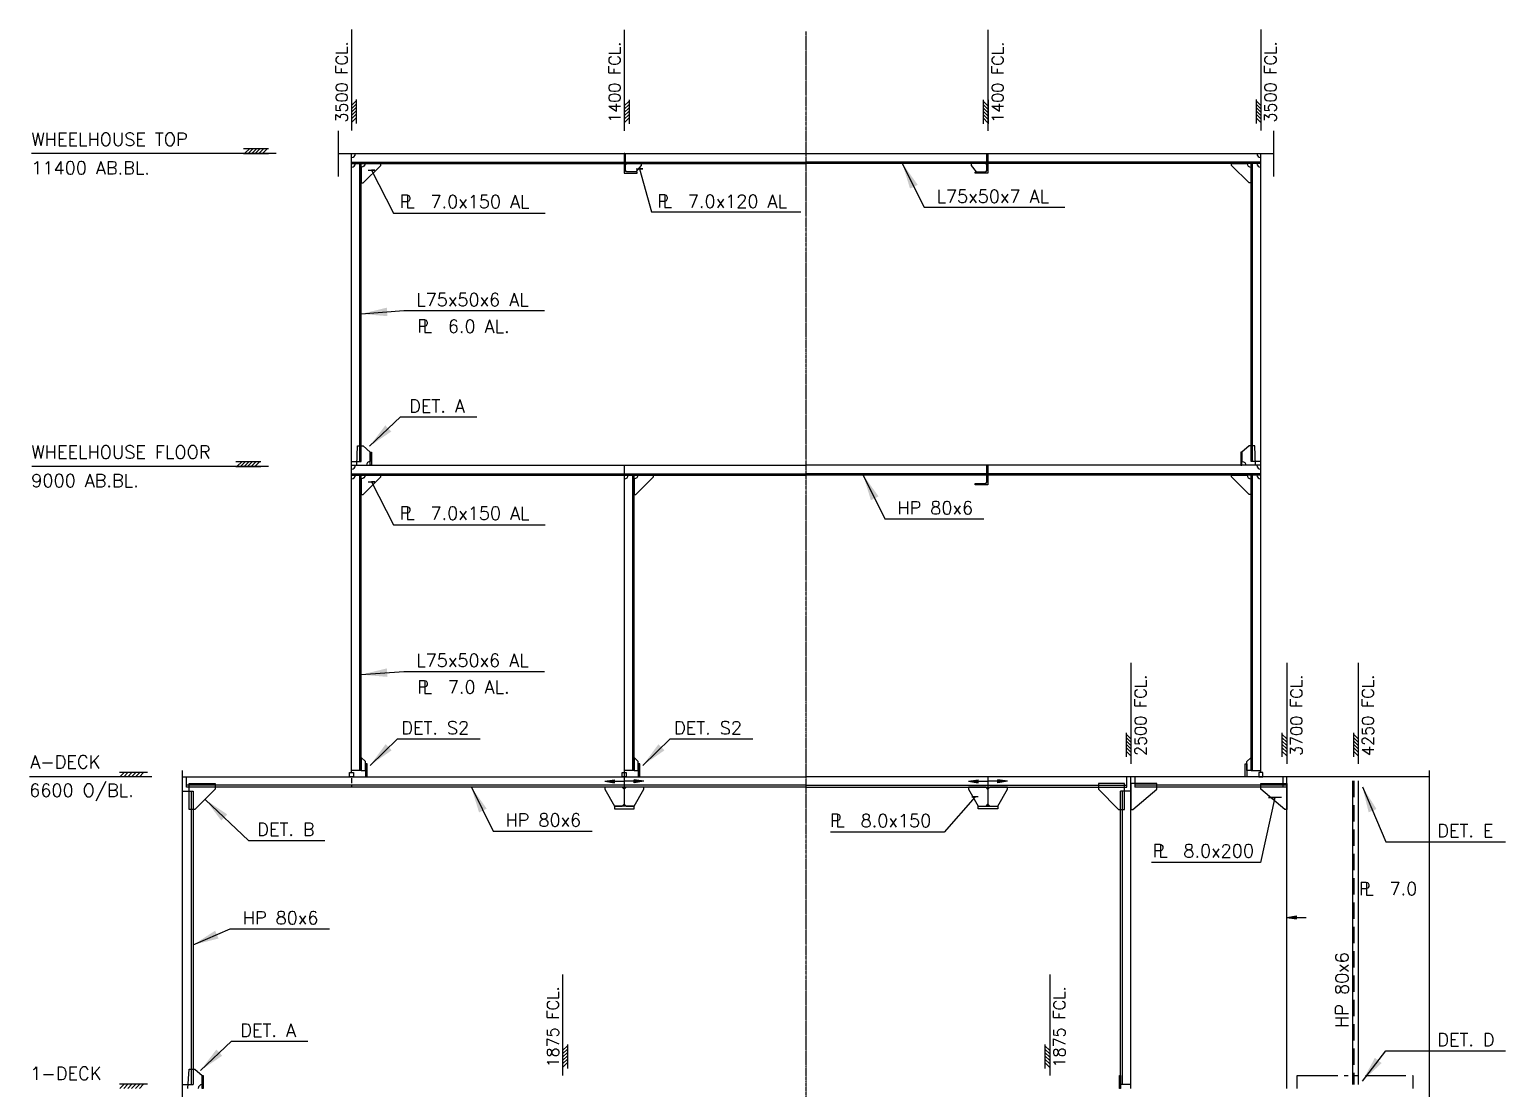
# Model space of a CAD drawing. Extents: x 53504 to 219407, y 25397 to 156081.
# Drawn here: x 164224 to 175586, y 138782 to 146938 of the extents above; entities that cross this region are included whole.
import ezdxf

# ---------------------------------------------------------------- set-up
doc = ezdxf.new("R2010")
doc.units = 0
doc.header["$LTSCALE"] = 250
for name, pattern in [('DASHED', [0.75, 0.5, -0.25]), ('PHANTOM', [2.1, 1.25, -0.2, 0.125, -0.2, 0.125, -0.2]), ('STP-035', [0.24, 0.15, -0.09])]:
    doc.linetypes.add(name, pattern=pattern)
doc.layers.get('0').update_dxf_attribs({"linetype": 'CONTINUOUS'})
for name, color, linetype in [('S0CO1', 1, 'CONTINUOUS'), ('S0CO2', 2, 'CONTINUOUS'), ('S0CO5', 4, 'CONTINUOUS'), ('S0DA1', 1, 'DASHED'), ('S0DA2', 2, 'DASHED'), ('S0DIM', 2, 'CONTINUOUS'), ('S0PH1', 1, 'PHANTOM'), ('S0TX2', 2, 'CONTINUOUS')]:
    doc.layers.add(name, color=color, linetype=linetype)
doc.styles.add('ROMANS', font='romans', dxfattribs={"height": 100})
doc.dimstyles.new('ORGINAL', dxfattribs={"dimscale": 100, "dimtxt": 1.8, "dimasz": 2, "dimexe": 0.5, "dimexo": 1, "dimgap": 0.5, "dimtad": 1, "dimdec": 0, "dimdsep": 46, "dimtxsty": 'ROMANS', "dimcen": 0, "dimclrd": 1, "dimclre": 1, "dimclrt": 2, "dimadec": 3, "dimazin": 2, "dimtfac": 1, "dimtdec": 0, "dimtmove": 0, "dimatfit": 3, "dimfxl": 1, "dimtvp": 100, "dimtolj": 1, "dimarcsym": 0})

# ---------------------------------------------------------------- blocks, each defined once
blk = doc.blocks.new('ST10011')
at = {"layer": 'S0CO1'}
for p, q in [((4.24, 0.65), (-0.08, 0.65)), ((0, 0), (0.65, 0.65)), ((0.6, 0), (1.25, 0.65)), ((1.2, 0), (1.85, 0.65)), ((1.8, 0), (2.45, 0.65)), ((2.4, 0), (3.05, 0.65)), ((3, 0), (3.65, 0.65))]:
    blk.add_line(p, q, dxfattribs=at)
blk = doc.blocks.new('*X7')
at = {"color": 0}
for p, q in [((13410, 17177), (13450, 17217)), ((13439, 17177), (13479, 17217)), ((13467, 17177), (13507, 17217)), ((13495, 17177), (13535, 17217)), ((13523, 17177), (13563, 17217)), ((13552, 17177), (13592, 17217))]:
    blk.add_line(p, q, dxfattribs=at)
blk = doc.blocks.new('TYKK')
at = {"layer": 'S0CO1'}
for p, q in [((-2.04, 0.82), (2.04, 0.82)), ((-2.04, 0), (2.04, 0))]:
    blk.add_line(p, q, dxfattribs=at)
at = {"layer": 'S0CO1', "xscale": 0.0204, "yscale": 0.0204, "zscale": 0.0204}
blk.add_blockref('*X7', (-275.41, -350.41), dxfattribs=at)
blk = doc.blocks.new('ST10005')
at = {"color": 1}
for p, q in [((0, 0), (2, 0.32)), ((0, 0), (2, -0.32)), ((0, 0), (4, 0)), ((2, 0.32), (2, -0.32))]:
    blk.add_line(p, q, dxfattribs=at)
blk.add_solid([(0, 0), (2, 0.32), (0, 0), (2, -0.32)], dxfattribs=at)
blk = doc.blocks.new('PLDIM2')
at = {"layer": 'S0TX2', "style": 'ROMANS'}
for s, p in [('P', (-19, 0)), ('L', (23, 0))]:
    blk.add_text(s, height=100, dxfattribs=at).set_placement(p)
blk.add_attdef('XX.X', (168, -1), '', height=100, dxfattribs=at)
blk = doc.blocks.new('pil')
at = {"layer": 'S0CO1', "yscale": 37.5, "zscale": 37.5, "rotation": 180}
for p, xscale in [((-150, 0), -37.5), ((150, 0), 37.5)]:
    blk.add_blockref('ST10005', p, dxfattribs=dict(at, xscale=xscale))

msp = doc.modelspace()

# ---------------------------------------------------------------- linework, layer by layer
at = {"layer": 'S0CO1', "color": 0}
for p, q in [((166702.26, 145916.767), (170202.26, 145916.767)), ((166702.26, 145906.767), (170202.26, 145906.767)), ((166767.26, 143611.767), (166767.26, 145906.767)), ((166777.26, 143611.767), (166777.26, 145906.767)), ((168932.26, 145906.767), (168932.26, 145891.767)), ((173702.26, 145916.767), (170202.26, 145916.767)), ((173702.26, 145906.767), (170202.26, 145906.767)), ((173627.26, 143611.767), (173627.26, 145906.767)), ((173637.26, 143611.767), (173637.26, 145906.767)), ((166702.26, 143611.767), (166777.26, 143611.767)), ((166702.26, 143516.767), (170202.26, 143516.767)), ((173702.26, 143516.767), (170202.26, 143516.767)), ((173702.26, 143611.767), (173627.26, 143611.767)), ((166702.26, 143506.767), (170202.26, 143506.767)), ((166767.26, 141231.767), (166767.26, 143506.767)), ((166777.26, 141231.767), (166777.26, 143506.767)), ((168867.26, 141231.767), (168867.26, 143506.767)), ((168877.26, 141231.767), (168877.26, 143506.767)), ((173702.26, 143506.767), (170202.26, 143506.767)), ((173627.26, 141231.767), (173627.26, 143506.767)), ((173637.26, 141231.767), (173637.26, 143506.767)), ((166777.26, 141231.767), (166702.26, 141231.767)), ((168877.258, 141231.767), (168802.258, 141231.767)), ((172732.26, 141181.767), (172732.26, 141101.767)), ((173627.26, 141231.767), (173702.26, 141231.767)), ((173872.26, 141181.767), (173872.26, 141098.797)), ((174407.26, 141151.767), (174407.26, 138811.767)), ((174452.26, 141151.767), (174452.26, 138811.767)), ((165402.26, 141071.767), (165482.26, 141071.767)), ((170202.26, 141116.767), (165432.26, 141116.767)), ((170202.26, 141101.767), (165432.26, 141101.767)), ((165467.26, 141071.767), (165467.26, 138811.767)), ((165482.26, 141071.767), (165482.26, 138811.767)), ((170202.26, 141116.767), (172672.26, 141116.767)), ((170202.26, 141101.767), (172672.26, 141101.767)), ((172622.26, 138811.767), (172622.26, 141071.767)), ((172702.26, 141071.767), (172622.26, 141071.767)), ((172637.26, 138811.767), (172637.26, 141071.767)), ((173902.26, 141116.767), (172732.26, 141116.767)), ((173902.26, 141101.767), (172732.26, 141101.767)), ((165402.26, 138811.767), (165482.26, 138811.767)), ((172702.26, 138811.767), (172622.26, 138811.767))]:
    msp.add_line(p, q, dxfattribs=at)
for points in [[(166777.26, 145876.767), (166777.26, 145756.767), (166792.26, 145756.767), (166927.26, 145891.767), (166927.26, 145906.767), (166807.26, 145906.767, -0.414213562)], [(173627.26, 145876.767), (173627.26, 145756.767), (173612.26, 145756.767), (173477.26, 145891.767), (173477.26, 145906.767), (173597.26, 145906.767, 0.414213562)], [(166777.26, 143476.767), (166777.26, 143356.767), (166792.26, 143356.767), (166927.26, 143491.767), (166927.26, 143506.767), (166807.26, 143506.767, -0.414213562)], [(168877.26, 143476.767), (168877.26, 143356.767), (168892.26, 143356.767), (169027.26, 143491.767), (169027.26, 143506.767), (168907.26, 143506.767, -0.414213562)], [(173627.26, 143476.767), (173627.26, 143356.767), (173612.26, 143356.767), (173477.26, 143491.767), (173477.26, 143506.767), (173597.26, 143506.767, 0.414213562)]]:
    msp.add_lwpolyline(points, format="xyb", close=True, dxfattribs=at)
for points in [[(168932.26, 145906.767), (168932.26, 145891.767), (168892.26, 145841.767), (168822.26, 145841.767), (168812.26, 145851.767), (168812.26, 145896.767), (168822.26, 145906.767)], [(171472.26, 145906.767), (171472.26, 145891.767), (171512.26, 145841.767), (171582.26, 145841.767), (171592.26, 145851.767), (171592.26, 145896.767), (171582.26, 145906.767)], [(166847.262, 143581.767), (166847.262, 143681.767), (166855.262, 143681.767), (166855.262, 143581.767)], [(173557.259, 143581.767), (173557.259, 143681.767), (173549.259, 143681.767), (173549.259, 143581.767)], [(166777.26, 141331.767), (166777.26, 141231.767), (166810.26, 141231.767), (166810.26, 141300.404)], [(168877.258, 141331.767), (168877.258, 141231.767), (168910.258, 141231.767), (168910.258, 141300.404)], [(173627.26, 141331.767), (173627.26, 141231.767), (173594.26, 141231.767), (173594.26, 141300.404)], [(165497.26, 140931.767), (165452.26, 140931.767), (165452.26, 141131.767), (165652.26, 141131.767), (165652.26, 141086.767), (165497.26, 140931.767)], [(172607.26, 140931.767), (172652.26, 140931.767), (172652.26, 141131.767), (172452.26, 141131.767), (172452.26, 141086.767), (172607.26, 140931.767)], [(172717.26, 140931.767), (172902.256, 141086.767), (172902.256, 141131.767), (172702.26, 141131.767), (172702.26, 140931.767), (172717.26, 140931.767)], [(173887.26, 140931.767), (173702.265, 141086.767), (173702.265, 141131.767), (173902.26, 141131.767), (173902.26, 140931.767), (173887.26, 140931.767)], [(165552.262, 138781.767), (165552.262, 138881.767), (165560.262, 138881.767), (165560.262, 138781.767)], [(172614.26, 138781.767), (172614.26, 138881.767), (172622.26, 138881.767), (172622.26, 138781.767)]]:
    msp.add_lwpolyline(points, close=True, dxfattribs=at)
for points in [[(166742.26, 143581.767), (166747.26, 143731.767), (166792.26, 143731.767), (166847.262, 143681.767), (166847.262, 143611.767, 0.414213562), (166817.262, 143581.767)], [(173662.26, 143581.767), (173657.26, 143731.767), (173612.26, 143731.767), (173557.259, 143681.767), (173557.259, 143611.767, -0.414213562), (173587.259, 143581.767)], [(165442.26, 138781.767), (165452.26, 138931.767), (165497.26, 138931.767), (165552.262, 138881.767), (165552.262, 138811.767, 0.414213562), (165522.262, 138781.767)]]:
    msp.add_lwpolyline(points, format="xyb", dxfattribs=at)
at = {"layer": 'S0CO1', "color": 0, "flags": 128}
for points in [[(165432.26, 141101.767), (165432.26, 141181.767)], [(172672.26, 141101.767), (172672.26, 141181.767)]]:
    msp.add_lwpolyline(points, dxfattribs=at)
at = {"layer": 'S0CO1', "color": 0}
for points in [[(168802.26, 141086.767), (168787.26, 141101.767), (168652.26, 141101.767), (168652.26, 141086.767), (168727.26, 140956.767), (168787.26, 140956.767), (168802.26, 140971.767)], [(168802.26, 140971.767), (168817.26, 140956.767), (168877.26, 140956.767), (168952.26, 141086.767), (168952.26, 141101.767), (168817.26, 141101.767), (168802.26, 141086.767)], [(171602.26, 141086.767), (171587.26, 141101.767), (171452.26, 141101.767), (171452.26, 141086.767), (171527.26, 140956.767), (171587.26, 140956.767), (171602.26, 140971.767)], [(171602.26, 140971.767), (171617.26, 140956.767), (171677.26, 140956.767), (171752.26, 141086.767), (171752.26, 141101.767), (171617.26, 141101.767), (171602.26, 141086.767)]]:
    msp.add_lwpolyline(points, dxfattribs=at)
for centre, start, end in [((166702.26, 145981.767), 270.0000825, 0), ((166702.26, 145906.767), 270.0000825, 0), ((173702.26, 145981.767), 180, 269.9999175), ((173702.26, 145906.767), 180, 269.9999175), ((166702.26, 143581.767), 270.0000825, 0), ((173702.26, 143581.767), 180, 269.9999175), ((166702.26, 143506.767), 270.0000825, 0), ((168802.26, 143506.767), 270.0000825, 0), ((173702.26, 143506.767), 180, 269.9999175)]:
    msp.add_arc(centre, 30, start, end, dxfattribs=at)
at = {"layer": 'S0CO2', "color": 0}
for points in [[(168802.26, 145981.767), (168802.26, 145831.767), (168902.26, 145831.767), (168902.26, 145836.767, 0.414213562), (168897.26, 145841.767), (168822.26, 145841.767, -0.414213562), (168812.26, 145851.767), (168812.26, 145976.767, 0.414213562), (168807.26, 145981.767)], [(171602.26, 145981.767), (171602.26, 145831.767), (171502.26, 145831.767), (171502.26, 145836.767, -0.414213562), (171507.26, 145841.767), (171582.26, 145841.767, 0.414213562), (171592.26, 145851.767), (171592.26, 145976.767, -0.414213562), (171597.26, 145981.767)], [(171602.26, 143581.767), (171602.26, 143431.767), (171502.26, 143431.767), (171502.26, 143436.767, -0.414213562), (171507.26, 143441.767), (171582.26, 143441.767, 0.414213562), (171592.26, 143451.767), (171592.26, 143576.767, -0.414213562), (171597.26, 143581.767)]]:
    msp.add_lwpolyline(points, format="xyb", close=True, dxfattribs=at)
for points in [[(166717.263, 141181.767), (166687.263, 141181.767), (166687.263, 141214.767), (166717.263, 141214.767)], [(168817.26, 141181.767), (168787.26, 141181.767), (168787.26, 141214.767), (168817.26, 141214.767)], [(173687.258, 141181.767), (173717.258, 141181.767), (173717.258, 141214.767), (173687.258, 141214.767)], [(168727.26, 140936.767), (168877.26, 140936.767), (168877.26, 140956.767), (168727.26, 140956.767)], [(171677.26, 140936.767), (171527.26, 140936.767), (171527.26, 140956.767), (171677.26, 140956.767)]]:
    msp.add_lwpolyline(points, close=True, dxfattribs=at)
at = {"layer": 'S0CO5', "color": 0}
for p, q in [((166602.257, 145806.767), (166602.257, 146156.767)), ((173802.264, 145806.767), (173802.264, 146156.767)), ((166602.257, 145981.767), (173802.264, 145981.767)), ((166702.263, 141214.767), (166702.257, 145981.767)), ((173702.258, 141214.767), (173702.264, 145981.767)), ((166702.26, 143581.767), (170202.26, 143581.767)), ((168802.26, 143581.767), (168802.26, 141181.767)), ((173702.26, 143581.767), (170202.26, 143581.767)), ((165402.26, 141181.767), (170202.26, 141181.767)), ((168802.26, 141181.767), (168802.26, 140956.767)), ((175002.261, 141181.767), (170202.26, 141181.767)), ((171602.26, 141181.767), (171602.26, 140956.767)), ((172702.26, 138781.767), (172702.26, 141181.767)), ((173902.26, 138781.767), (173902.26, 141181.767))]:
    msp.add_line(p, q, dxfattribs=at)
at = {"layer": 'S0CO5', "color": 0, "flags": 128}
for points in [[(165402.26, 136446.1), (165402.26, 141231.767)], [(175002.26, 136446.1), (175002.261, 141231.767)]]:
    msp.add_lwpolyline(points, dxfattribs=at)
at = {"layer": 'S0DA1', "color": 0}
msp.add_line((174419.26, 141151.767), (174419.26, 138811.767), dxfattribs=at)
at = {"layer": 'S0DA2', "color": 0, "linetype": 'STP-035'}
msp.add_line((166702.263, 141171.767), (166702.263, 141101.767), dxfattribs=at)
at = {"layer": 'S0DIM', "color": 0}
for p, q in [((166702.26, 146938.025), (166702.26, 146159.048)), ((168802.26, 146935.98), (168802.26, 146157.004)), ((171602.26, 146935.98), (171602.26, 146157.004)), ((173702.26, 146938.025), (173702.26, 146159.048)), ((172702.26, 142060.026), (172702.26, 141281.049)), ((173902.26, 142060.026), (173902.26, 141281.049)), ((174452.26, 142060.026), (174452.26, 141281.049)), ((168327.26, 139660.026), (168327.26, 138881.049)), ((172077.26, 139660.026), (172077.26, 138881.049))]:
    msp.add_line(p, q, dxfattribs=at)
for points in [[(166810.26, 141181.767), (166822.26, 141181.767), (166822.26, 141281.767), (166810.26, 141281.767), (166810.26, 141181.767)], [(168910.258, 141181.767), (168922.258, 141181.767), (168922.258, 141281.767), (168910.258, 141281.767), (168910.258, 141181.767)], [(173594.26, 141181.767), (173582.26, 141181.767), (173582.26, 141281.767), (173594.26, 141281.767), (173594.26, 141181.767)]]:
    msp.add_lwpolyline(points, close=True, dxfattribs=at)
msp.add_lwpolyline([(165164.409, 141181.767), (164223.632, 141181.767)], dxfattribs=at)
at = {"layer": 'S0PH1', "color": 0, "ltscale": 0.02}
msp.add_line((170202.26, 135861.005), (170202.26, 146921.64), dxfattribs=at)
at = {"layer": 'S0PH1', "color": 0}
msp.add_lwpolyline([(173982.26, 138781.767), (173982.26, 138881.767), (174872.261, 138881.767), (174872.261, 138781.767)], dxfattribs=at)
at = {"layer": 'S0TX2', "color": 0}
for p, q in [((166123.6, 145981.769), (164238.872, 145981.769)), ((166064.563, 143572.762), (164240.516, 143572.762))]:
    msp.add_line(p, q, dxfattribs=at)
for points in [[(166830.916, 145855.086), (166880.916, 145855.086), (166855.916, 145855.086), (167025.75, 145524.158), (168193.068, 145524.158)], [(168894.423, 145865.931), (168944.423, 145865.931), (168919.423, 145865.931), (169011.721, 145535.003), (170161.615, 145535.003)], [(166830.916, 143455.086), (166880.916, 143455.086), (166855.916, 143455.086), (167025.75, 143124.159), (168193.068, 143124.159)], [(171525.902, 141029.072), (171477.594, 141029.072), (171502.594, 141029.072), (171264.846, 140756.825), (170388.665, 140756.825)], [(173860.703, 141022.256), (173760.703, 141022.256), (173810.703, 141022.256), (173700.831, 140523.389), (172860.921, 140523.389)]]:
    msp.add_lwpolyline(points, dxfattribs=at)

# ---------------------------------------------------------------- block references
at = {"layer": 'S0CO1', "color": 0}
for p in [(168802.26, 141148.057), (171602.26, 141148.057)]:
    msp.add_blockref('pil', p, dxfattribs=at)
at = {"layer": 'S0CO1', "color": 0, "xscale": -37.5, "yscale": 37.5, "zscale": 37.5, "rotation": 180}
msp.add_blockref('ST10005', (173902.26, 140099.525), dxfattribs=at)
at = {"layer": 'S0DIM', "color": 0, "extrusion": (0, 0, -1), "yscale": 45, "zscale": -45}
for p, xscale, rotation in [((-166738.98, 146306.296), 45, 270), ((-168838.98, 146304.252), 45, 270), ((-171565.54, 146304.252), -45, 90), ((-173665.54, 146306.296), -45, 90), ((-172665.54, 141428.297), -45, 90), ((-173865.54, 141428.297), -45, 90), ((-174415.54, 141428.297), -45, 90), ((-168363.98, 139028.297), 45, 270), ((-172040.54, 139028.297), -45, 90)]:
    msp.add_blockref('TYKK', p, dxfattribs=dict(at, xscale=xscale, rotation=rotation))
at = {"layer": 'S0DIM', "color": 0, "xscale": 50, "yscale": 50, "zscale": 50}
for p in [(164919.231, 141181.767), (164919.231, 138781.767)]:
    msp.add_blockref('ST10011', p, dxfattribs=at)
at = {"layer": 'S0TX2', "color": 0, "xscale": 47.25, "yscale": 47.25, "zscale": 47.25}
for p in [(165967.084, 145981.769), (165908.047, 143572.762)]:
    msp.add_blockref('TYKK', p, dxfattribs=at)
at = {"layer": 'S0TX2', "color": 0}
ref = msp.add_blockref('PLDIM2', (169074.55, 145566.444), dxfattribs=at)
ref.add_attrib('XX.X', '7.0x120 AL', (169291.546, 145564.985), dxfattribs={"height": 100, "style": 'ROMANS'})
ref = msp.add_blockref('PLDIM2', (167092.887, 145564.211), dxfattribs=at)
ref.add_attrib('XX.X', '7.0x150 AL', (167309.883, 145562.752), dxfattribs={"height": 100, "style": 'ROMANS'})
ref = msp.add_blockref('PLDIM2', (167226.501, 144603.499), dxfattribs=at)
ref.add_attrib('XX.X', '6.0 AL.', (167443.497, 144602.04), dxfattribs={"height": 100, "style": 'ROMANS'})
ref = msp.add_blockref('PLDIM2', (167092.887, 143164.211), dxfattribs=at)
ref.add_attrib('XX.X', '7.0x150 AL', (167309.883, 143162.752), dxfattribs={"height": 100, "style": 'ROMANS'})
ref = msp.add_blockref('PLDIM2', (167226.501, 141825.192), dxfattribs=at)
ref.add_attrib('XX.X', '7.0 AL.', (167443.497, 141823.733), dxfattribs={"height": 100, "style": 'ROMANS'})
ref = msp.add_blockref('PLDIM2', (170404.728, 140796.877), dxfattribs=at)
ref.add_attrib('XX.X', '8.0x150', (170621.724, 140795.418), dxfattribs={"height": 100, "style": 'ROMANS'})
ref = msp.add_blockref('PLDIM2', (172889.019, 140563.441), dxfattribs=at)
ref.add_attrib('XX.X', '8.0x200', (173106.015, 140561.982), dxfattribs={"height": 100, "style": 'ROMANS'})
ref = msp.add_blockref('PLDIM2', (174476.091, 140272.041), dxfattribs=at)
ref.add_attrib('XX.X', '7.0', (174693.087, 140270.582), dxfattribs={"height": 100, "style": 'ROMANS'})

# ---------------------------------------------------------------- texts
at = {"layer": 'S0DIM', "color": 0, "style": 'ROMANS', "text_generation_flag": 6}
for s, p in [('3500 FCL.', (166672.51, 146221.541)), ('1400 FCL.', (168772.51, 146219.496)), ('1400 FCL.', (171722.011, 146219.496)), ('3500 FCL.', (173822.011, 146221.541)), ('2500 FCL.', (172822.011, 141343.541)), ('3700 FCL.', (174022.011, 141343.541)), ('4250 FCL.', (174572.011, 141343.541)), ('1875 FCL.', (168297.51, 138943.541)), ('1875 FCL.', (172197.011, 138943.541))]:
    msp.add_text(s, height=90, rotation=270, dxfattribs=at).set_placement(p)
at = {"layer": 'S0TX2', "color": 0, "style": 'ROMANS'}
for s, p in [('WHEELHOUSE TOP', (164237.133, 146042.027)), ('11400 AB.BL.', (164237.133, 145822.611)), ('L75x50x7 AL', (171205.713, 145603.955)), ('L75x50x6 AL', (167200.108, 144806.991)), ('DET. A', (167146.304, 143988.006)), ('WHEELHOUSE FLOOR', (164237.133, 143633.02)), ('9000 AB.BL.', (164237.133, 143413.603)), ('HP 80x6', (170904.488, 143203.955)), ('L75x50x6 AL', (167200.108, 142028.684)), ('DET. S2', (167085.363, 141509.555)), ('DET. S2', (169185.361, 141509.555)), ('A-DECK', (164229.079, 141247.483)), ('6600 O/BL.', (164220.526, 141028.012)), ('HP 80x6', (167887.898, 140798.955)), ('DET. B', (165976.386, 140727.423)), ('DET. E', (175060.47, 140717.01)), ('HP 80x6', (165865.027, 140046.205)), ('DET. A', (165845.764, 139180.736)), ('DET. D', (175060.47, 139107.436)), ('1-DECK', (164229.079, 138847.483))]:
    msp.add_text(s, height=100, dxfattribs=at).set_placement(p)
msp.add_text('HP 80x6', height=100, rotation=90, dxfattribs=at).set_placement((174376.618, 139249.222))

# ---------------------------------------------------------------- leaders
at = {"layer": 'S0TX2', "color": 0}
for points in [[(170942.712, 145906.767), (171109.799, 145569.583), (172193.143, 145569.583)], [(166777.26, 144747.574), (167104.193, 144772.619), (168187.538, 144772.619)], [(166840.353, 143728.084), (167078.766, 143953.634), (167666.58, 143953.634)], [(170641.487, 143506.767), (170808.573, 143169.583), (171571.426, 143169.583)], [(166777.26, 141969.267), (167104.193, 141994.312), (168187.538, 141994.312)], [(166845.106, 141270.382), (167055.354, 141475.183), (167692.975, 141475.183)], [(168945.105, 141270.382), (169155.353, 141475.183), (169792.973, 141475.183)], [(167624.897, 141101.767), (167791.983, 140764.583), (168554.837, 140764.583)], [(174484.66, 141105.535), (174664.111, 140682.639), (175586.051, 140682.639)], [(165577.738, 141006.297), (165908.848, 140693.051), (166496.662, 140693.051)], [(165482.26, 139887.338), (165769.112, 140011.834), (166531.965, 140011.834)], [(165539.813, 138920.814), (165778.226, 139146.365), (166366.04, 139146.365)], [(174484.66, 138838.744), (174664.111, 139073.064), (175586.051, 139073.064)]]:
    msp.add_leader(points, dimstyle='ORGINAL', dxfattribs=at)

doc.saveas('drawing.dxf')
